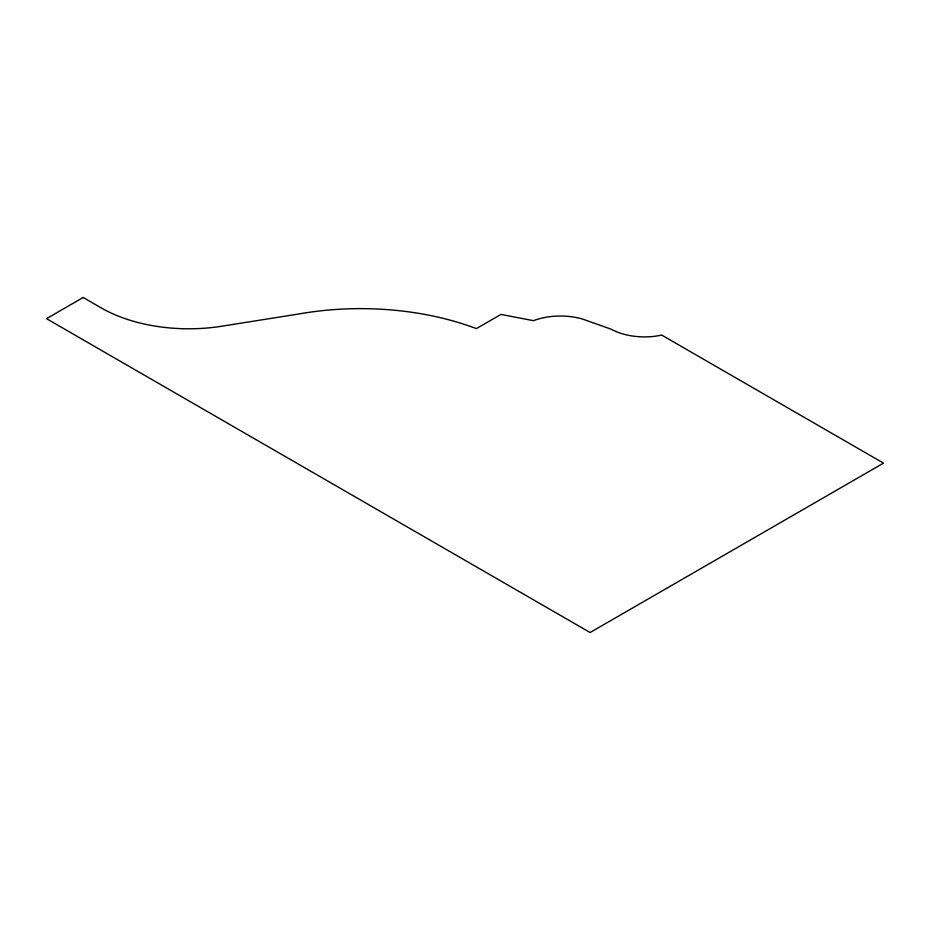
<?xml version="1.0" encoding="UTF-8"?>
<svg xmlns="http://www.w3.org/2000/svg" width="930" height="930" viewBox="0 0 930 930"><rect width="100%" height="100%" fill="white"/><g stroke="black" fill="none" stroke-linecap="round" stroke-linejoin="round"><path stroke-width="1.4" d="M83.177 297.484L46.5 318.665L590.108 632.516L883.5 463.128L661.707 335.079A48.453 27.981 0 0 1 611.196 329.232L582.366 319.002A49.232 28.423 0 0 0 533.436 320.676L500.956 314.421L476.369 328.616A211.145 121.9 0 0 0 297.937 314.119L222.107 326.163A124.19 71.703 0 0 1 101.882 308.295L83.177 297.484"/></g></svg>
